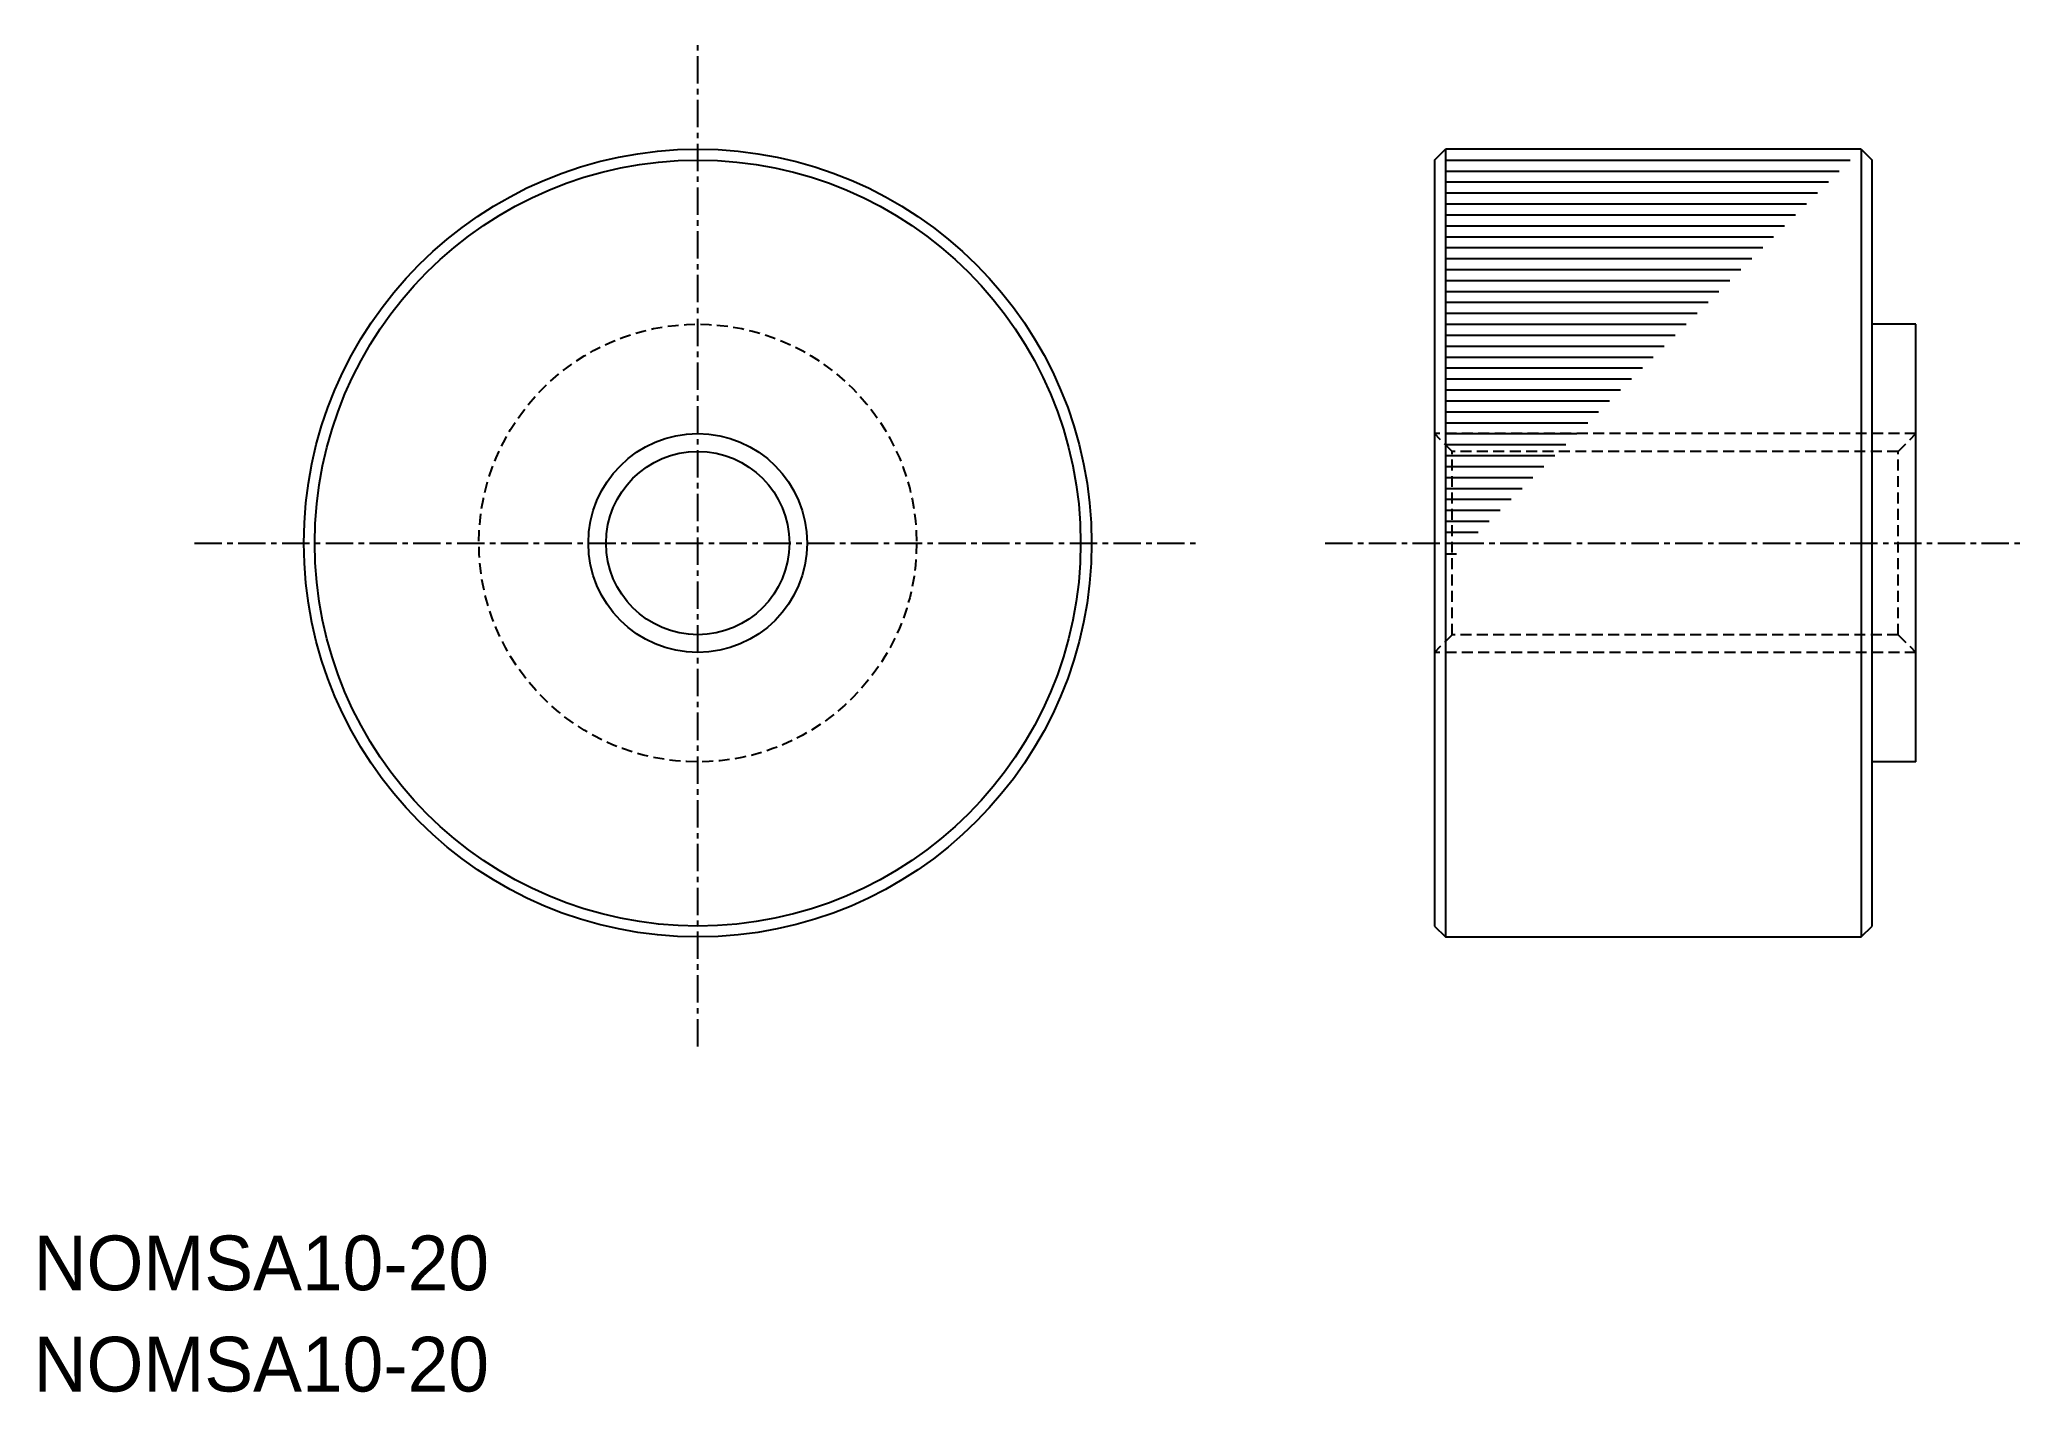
# Model space of a CAD drawing. Extents: x -7.7 to 83, y -11.3 to 50.5.
import ezdxf

# ---------------------------------------------------------------- set-up
doc = ezdxf.new("R2010")
doc.units = 0
doc.linetypes.add('CENTER', pattern=[2, 1.25, -0.25, 0.25, -0.25])
doc.linetypes.add('DASHED', pattern=[0.75, 0.5, -0.25])
doc.layers.get('0').update_dxf_attribs({"linetype": 'CONTINUOUS'})
doc.layers.add('CENTER', color=1, linetype='CENTER')

msp = doc.modelspace()

# ---------------------------------------------------------------- linework, layer by layer
at = {"color": 7, "linetype": 'CONTINUOUS'}
for p, q in [((56, 45), (56.5, 45.5)), ((56.5, 45.5), (56.5, 9.5)), ((75.5, 45.5), (56.5, 45.5)), ((75.5, 45.5), (75.5, 9.5)), ((75.5, 45.5), (76, 45)), ((56, 45), (56, 10)), ((56.5, 45), (75, 45)), ((56.5, 44.5), (74.5, 44.5)), ((76, 10), (76, 45)), ((56.5, 44), (74, 44)), ((56.5, 43.5), (73.5, 43.5)), ((56.5, 43), (73, 43)), ((56.5, 42.5), (72.5, 42.5)), ((56.5, 42), (72, 42)), ((56.5, 41.5), (71.5, 41.5)), ((56.5, 41), (71, 41)), ((56.5, 40.5), (70.5, 40.5)), ((56.5, 40), (70, 40)), ((56.5, 39.5), (69.5, 39.5)), ((56.5, 39), (69, 39)), ((56.5, 38.5), (68.5, 38.5)), ((56.5, 38), (68, 38)), ((56.5, 37.5), (67.5, 37.5)), ((78, 37.5), (76, 37.5)), ((78, 17.5), (78, 37.5)), ((56.5, 37), (67, 37)), ((56.5, 36.5), (66.5, 36.5)), ((56.5, 36), (66, 36)), ((56.5, 35.5), (65.5, 35.5)), ((56.5, 35), (65, 35)), ((56.5, 34.5), (64.5, 34.5)), ((56.5, 34), (64, 34)), ((56.5, 33.5), (63.5, 33.5)), ((56.5, 33), (63, 33)), ((56.5, 32.5), (62.5, 32.5)), ((56.5, 32), (62, 32)), ((56.5, 31.5), (61.5, 31.5)), ((56.5, 31), (61, 31)), ((56.5, 30.5), (60.5, 30.5)), ((56.5, 30), (60, 30)), ((56.5, 29.5), (59.5, 29.5)), ((56.5, 29), (59, 29)), ((56.5, 28.5), (58.5, 28.5)), ((56.5, 28), (58, 28)), ((56.5, 27.5), (57.5, 27.5)), ((56.5, 27), (57, 27)), ((78, 17.5), (76, 17.5)), ((56, 10), (56.5, 9.5)), ((75.5, 9.5), (76, 10)), ((56.5, 9.5), (75.5, 9.5))]:
    msp.add_line(p, q, dxfattribs=at)
at = {"color": 3, "linetype": 'DASHED'}
for p, q in [((56.812, 31.688), (56, 32.5)), ((78, 32.5), (56, 32.5)), ((77.188, 31.688), (78, 32.5)), ((56.812, 23.312), (56.812, 31.688)), ((77.188, 31.688), (56.812, 31.688)), ((77.188, 23.312), (77.188, 31.688)), ((56.812, 23.312), (56, 22.5)), ((77.188, 23.312), (56.812, 23.312)), ((77.188, 23.312), (78, 22.5)), ((78, 22.5), (56, 22.5))]:
    msp.add_line(p, q, dxfattribs=at)
at = {"color": 7, "linetype": 'CONTINUOUS'}
for radius in [18, 17.5, 4.188]:
    msp.add_circle((22.329, 27.5), radius, dxfattribs=at)
at = {"color": 3, "linetype": 'DASHED'}
msp.add_circle((22.329, 27.5), 10, dxfattribs=at)
at = {"color": 3, "linetype": 'CONTINUOUS'}
msp.add_circle((22.329, 27.5), 5, dxfattribs=at)
at = {"layer": 'CENTER', "color": 1, "linetype": 'CENTER'}
for p, q in [((22.329, 4.5), (22.329, 50.5)), ((-0.671, 27.5), (45.329, 27.5)), ((51, 27.5), (83, 27.5))]:
    msp.add_line(p, q, dxfattribs=at)

# ---------------------------------------------------------------- texts
at = {"color": 7, "linetype": 'CONTINUOUS'}
for p in [(-8.019, -6.643), (-8.019, -11.27)]:
    msp.add_text('NOMSA10-20', height=2.5, dxfattribs=at).set_placement(p)

doc.saveas('drawing.dxf')
